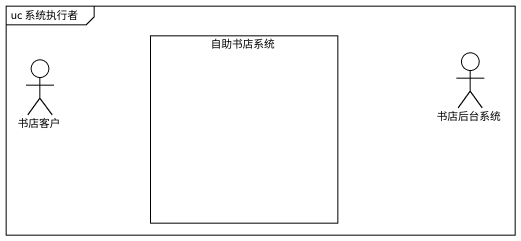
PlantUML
@startuml
mainframe uc 系统执行者
rectangle 自助书店系统
actor 书店后台系统
actor 书店客户
@enduml
